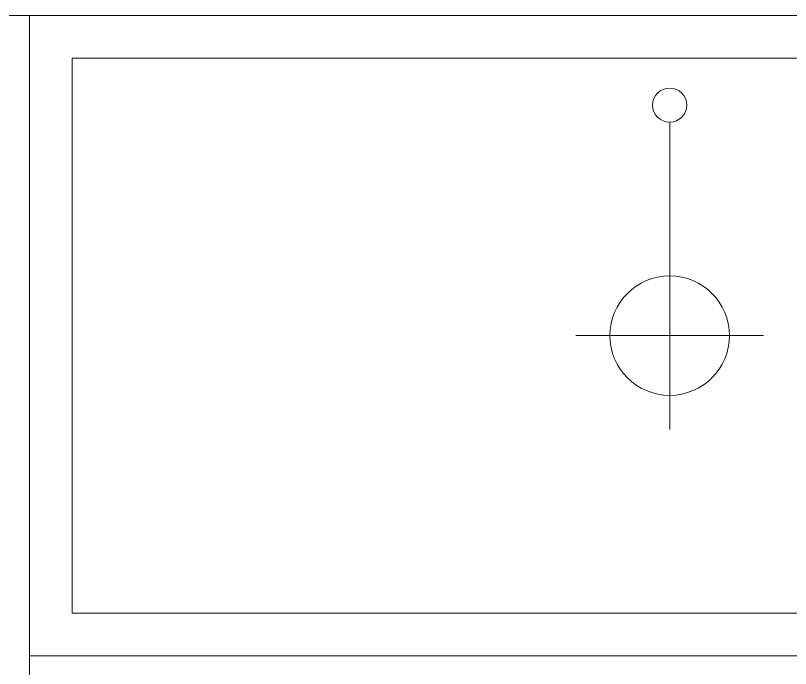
# Model space of a CAD drawing. Units: millimetres at full size. Extents: x -12803 to 120774, y -9413 to 101127.
# Drawn here: x 87239 to 88147, y 16881 to 17646 of the extents above; entities that cross this region are included whole.
import ezdxf

# ---------------------------------------------------------------- set-up
doc = ezdxf.new("R2010")
doc.units = ezdxf.units.MM
doc.header["$LTSCALE"] = 30
doc.layers.add('0-0_NoName', color=7, linetype='Continuous')
for name, color, linetype, lineweight in [('0-5_AIHO47-厨房機器アウトライン', 7, 'Continuous', 15), ('0-6_AIHO30-厨房機器LL', 7, 'Continuous', 15), ('3-3_AIHO30-厨房機器', 7, 'Continuous', 15), ('3-5_AIHO57-排水立上げ', 7, 'Continuous', 15), ('3-6_AIHO56-排水接続', 7, 'Continuous', 15)]:
    doc.layers.add(name, color=color, linetype=linetype, lineweight=lineweight)

# ---------------------------------------------------------------- blocks, each defined once
blk = doc.blocks.new('グループ部品-732')
at = {"layer": '0-5_AIHO47-厨房機器アウトライン'}
blk.add_lwpolyline([(86505.36, 17646.41), (86505.36, 16146.41), (87255.36, 16146.41), (87255.36, 17646.41)], close=True, dxfattribs=at)
at = {"layer": '0-6_AIHO30-厨房機器LL'}
blk.add_line((87305.36, 17596.41), (88705.36, 17596.41), dxfattribs=at)
blk.add_lwpolyline([(87305.36, 17596.41), (87305.36, 16946.41), (88705.36, 16946.41), (88705.36, 17596.41)], dxfattribs=at)
at = {"layer": '3-3_AIHO30-厨房機器'}
for p, q in [((87255.36, 17646.41), (88755.36, 17646.41)), ((87255.36, 17646.41), (87255.36, 16896.41)), ((87255.36, 16896.41), (88755.36, 16896.41)), ((87255.36, 16896.41), (88755.36, 16896.41)), ((87255.36, 16896.41), (87255.36, 16146.41))]:
    blk.add_line(p, q, dxfattribs=at)
blk.add_lwpolyline([(86505.36, 17646.41), (86505.36, 16146.41), (87255.36, 16146.41), (87255.36, 17646.41)], close=True, dxfattribs=at)
at = {"layer": '3-5_AIHO57-排水立上げ'}
blk.add_line((88005.36, 17341.41), (88005.36, 17521.41), dxfattribs=at)
blk.add_circle((88005.36, 17541.41), 20, dxfattribs=at)
at = {"layer": '3-6_AIHO56-排水接続'}
for p, q in [((88005.36, 17381.41), (88005.36, 17161.41)), ((87895.36, 17271.41), (88115.36, 17271.41))]:
    blk.add_line(p, q, dxfattribs=at)
blk.add_circle((88005.36, 17271.41), 70, dxfattribs=at)
blk = doc.blocks.new('グループ部品-763')
at = {"layer": '0-5_AIHO47-厨房機器アウトライン'}
blk.add_lwpolyline([(86505.36, 17646.41), (86505.36, 16146.41), (87255.36, 16146.41), (87255.36, 17646.41)], close=True, dxfattribs=at)
at = {"layer": '0-6_AIHO30-厨房機器LL'}
blk.add_line((87305.36, 17596.41), (88705.36, 17596.41), dxfattribs=at)
blk.add_lwpolyline([(87305.36, 17596.41), (87305.36, 16946.41), (88705.36, 16946.41), (88705.36, 17596.41)], dxfattribs=at)
at = {"layer": '3-3_AIHO30-厨房機器'}
for p, q in [((87255.36, 17646.41), (88755.36, 17646.41)), ((87255.36, 17646.41), (87255.36, 16896.41)), ((87255.36, 16896.41), (88755.36, 16896.41)), ((87255.36, 16896.41), (88755.36, 16896.41)), ((87255.36, 16896.41), (87255.36, 16146.41))]:
    blk.add_line(p, q, dxfattribs=at)
blk.add_lwpolyline([(86505.36, 17646.41), (86505.36, 16146.41), (87255.36, 16146.41), (87255.36, 17646.41)], close=True, dxfattribs=at)
at = {"layer": '3-5_AIHO57-排水立上げ'}
blk.add_line((88005.36, 17341.41), (88005.36, 17521.41), dxfattribs=at)
blk.add_circle((88005.36, 17541.41), 20, dxfattribs=at)
at = {"layer": '3-6_AIHO56-排水接続'}
for p, q in [((88005.36, 17381.41), (88005.36, 17161.41)), ((87895.36, 17271.41), (88115.36, 17271.41))]:
    blk.add_line(p, q, dxfattribs=at)
blk.add_circle((88005.36, 17271.41), 70, dxfattribs=at)

msp = doc.modelspace()

# ---------------------------------------------------------------- block references
at = {"layer": '0-0_NoName'}
for name in ['グループ部品-732', 'グループ部品-763']:
    msp.add_blockref(name, (0, 0), dxfattribs=at)

doc.saveas('drawing.dxf')
